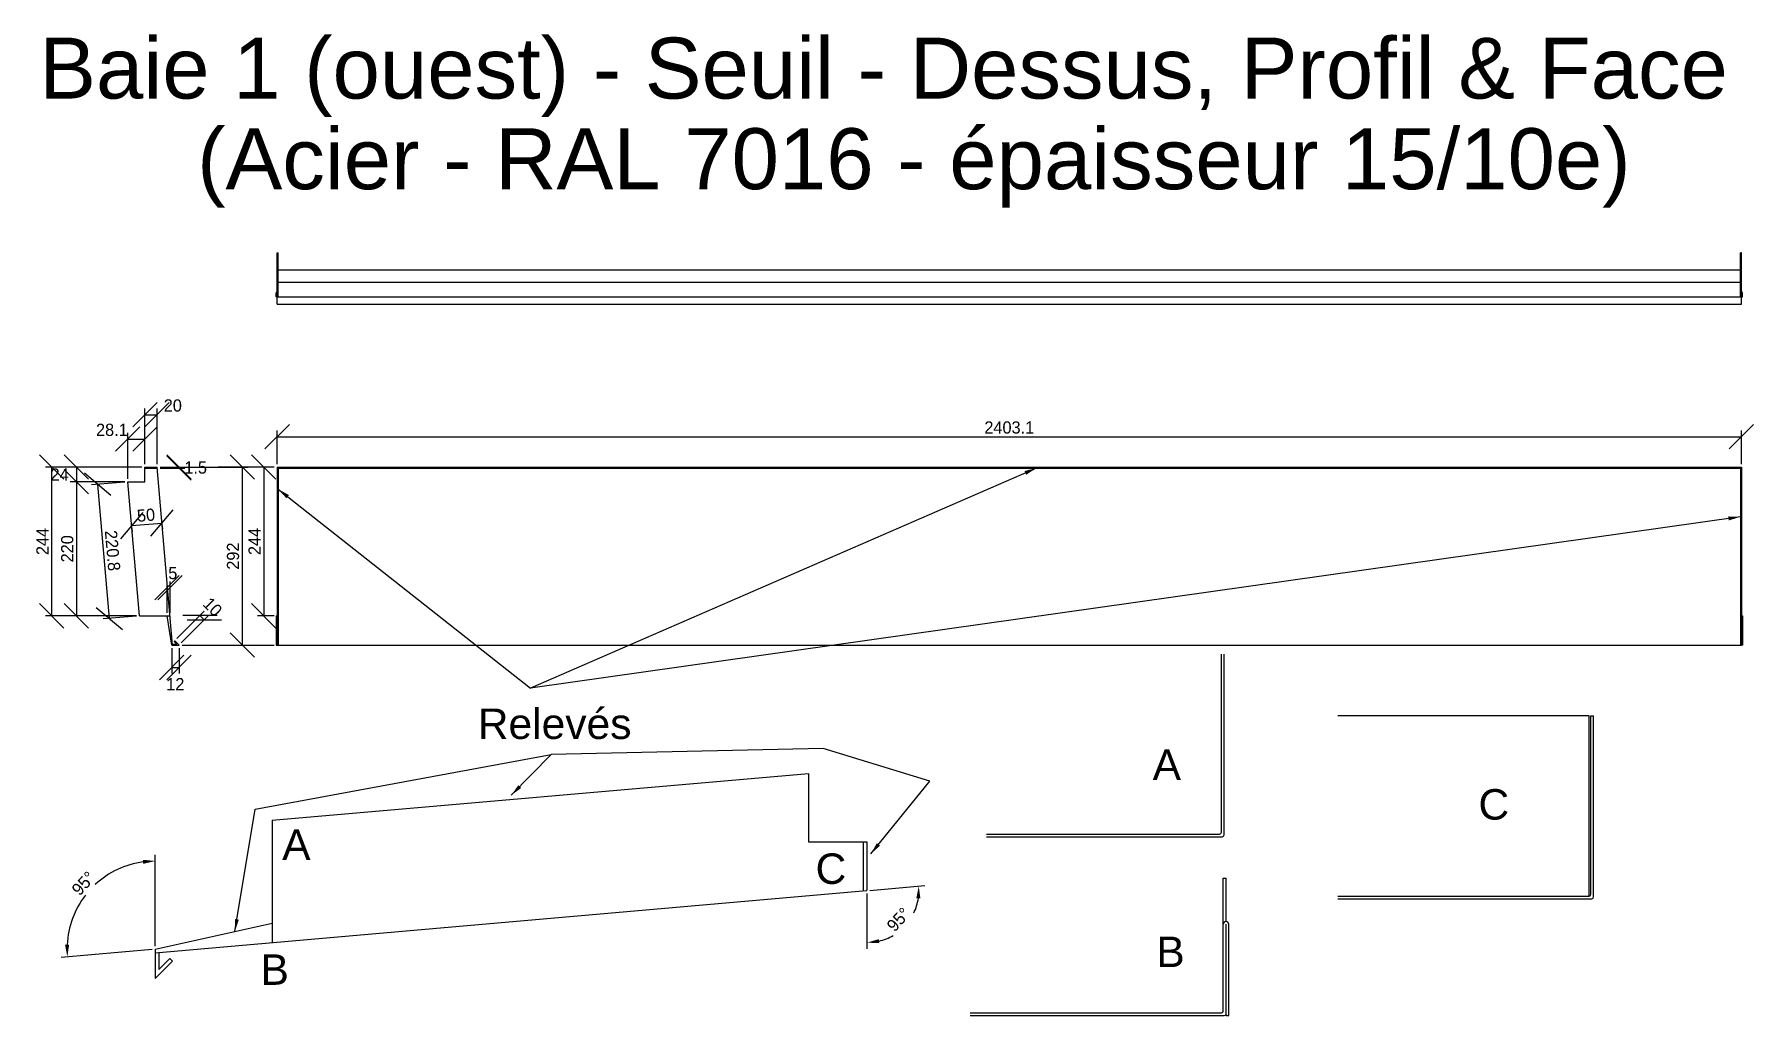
# Model space of a CAD drawing. Header units: millimetres. Extents: x -676 to 20580, y -6551 to 5193.
# Drawn here: x 2833 to 5654, y 2344 to 3954 of the extents above; entities that cross this region are included whole.
import ezdxf

# ---------------------------------------------------------------- set-up
doc = ezdxf.new("R2010")
doc.units = ezdxf.units.MM
doc.layers.get('Defpoints').update_dxf_attribs({"true_color": 0xffffff})
doc.layers.add('0 ... Seuil ... Rectangle', color=5, linetype='Continuous', lineweight=25, true_color=0x0000ff)
doc.layers.add('0 ... Seuil ... Rectangle ... Cotes Angles', color=4, linetype='Continuous', lineweight=25, true_color=0x00ffff)
doc.styles.add('QCADDimTextStyle', font='txt')
doc.styles.add('textstyle29', font='')
doc.styles.add('textstyle30', font='')
doc.styles.add('textstyle31', font='')
doc.styles.add('textstyle32', font='')
doc.styles.add('textstyle33', font='')
doc.styles.add('textstyle34', font='')
doc.styles.add('textstyle35', font='')
doc.styles.add('textstyle36', font='')
doc.styles.add('textstyle37', font='')
doc.styles.get('textstyle29').set_extended_font_data('Liberation Sans')
doc.styles.get('textstyle30').set_extended_font_data('Liberation Sans')
doc.styles.get('textstyle31').set_extended_font_data('Liberation Sans')
doc.styles.get('textstyle32').set_extended_font_data('Liberation Sans')
doc.styles.get('textstyle33').set_extended_font_data('Liberation Sans')
doc.styles.get('textstyle34').set_extended_font_data('Liberation Sans')
doc.styles.get('textstyle35').set_extended_font_data('Liberation Sans')
doc.styles.get('textstyle36').set_extended_font_data('Liberation Sans')
doc.styles.get('textstyle37').set_extended_font_data('Liberation Sans')
doc.dimstyles.new('QCADDimStyle', dxfattribs={"dimtxt": 20, "dimasz": 20, "dimexe": 10, "dimexo": 5, "dimgap": 5, "dimtad": 1, "dimtoh": 1, "dimdec": 4, "dimzin": 0, "dimdsep": 46, "dimtxsty": 'QCADDimTextStyle', "dimcen": 0.09, "dimadec": 0, "dimazin": 0, "dimtfac": 1, "dimtdec": 4, "dimtofl": 0, "dimtmove": 0, "dimatfit": 3, "dimfxl": 1, "dimtolj": 1, "dimtzin": 0, "dimarcsym": 0})

# ---------------------------------------------------------------- blocks, each defined once
blk = doc.blocks.new('*D96')
at = {"layer": '0 ... Seuil ... Rectangle ... Cotes Angles', "color": 0, "lineweight": -2}
for p, q in [((2958.2, 3197.4), (2914.9, 3233.8)), ((2981.1, 3219.5), (2926.6, 3214.7)), ((2936.6, 3215.6), (2955.8, 2995.6)), ((2934.2, 3013.8), (2977.5, 2977.4)), ((3000.4, 2999.5), (2945.9, 2994.7))]:
    blk.add_line(p, q, dxfattribs=at)
at = {"layer": 'Defpoints', "color": 0}
for p in [(2986.1, 3219.9), (2955.8, 2995.6), (3005.4, 2999.9)]:
    blk.add_point(p, dxfattribs=at)
at = {"layer": '0 ... Seuil ... Rectangle ... Cotes Angles', "color": 0, "insert": (2961.1, 3106.9), "char_height": 20, "attachment_point": 5, "rotation": 275, "style": 'QCADDimTextStyle'}
blk.add_mtext('\\A1;220.8', dxfattribs=at)
blk = doc.blocks.new('*D97')
at = {"layer": '0 ... Seuil ... Rectangle ... Cotes Angles', "color": 0, "lineweight": -2}
for p, q in [((2921.8, 3223.9), (2881.8, 3263.9)), ((2881.8, 3239.9), (2921.8, 3199.9)), ((3009.2, 3243.9), (2891.8, 3243.9)), ((2981.1, 3219.9), (2891.8, 3219.9)), ((2901.8, 3243.9), (2901.8, 3219.9))]:
    blk.add_line(p, q, dxfattribs=at)
at = {"layer": 'Defpoints', "color": 0}
for p in [(2901.8, 3219.9), (2986.1, 3219.9), (3014.2, 3243.9)]:
    blk.add_point(p, dxfattribs=at)
at = {"layer": '0 ... Seuil ... Rectangle ... Cotes Angles', "color": 0, "insert": (2874.3, 3231.9), "char_height": 20, "attachment_point": 5, "style": 'QCADDimTextStyle'}
blk.add_mtext('\\A1;24', dxfattribs=at)
blk = doc.blocks.new('*D98')
at = {"layer": '0 ... Seuil ... Rectangle ... Cotes Angles', "color": 0, "lineweight": -2}
for p, q in [((2921.8, 3199.9), (2881.8, 3239.9)), ((2981.1, 3219.9), (2891.8, 3219.9)), ((2901.8, 3219.9), (2901.8, 2999.9)), ((2881.8, 3019.9), (2921.8, 2979.9)), ((3000.4, 2999.9), (2891.8, 2999.9))]:
    blk.add_line(p, q, dxfattribs=at)
at = {"layer": 'Defpoints', "color": 0}
for p in [(2986.1, 3219.9), (2901.8, 2999.9), (3005.4, 2999.9)]:
    blk.add_point(p, dxfattribs=at)
at = {"layer": '0 ... Seuil ... Rectangle ... Cotes Angles', "color": 0, "insert": (2886.8, 3109.9), "char_height": 20, "attachment_point": 5, "rotation": 90, "style": 'QCADDimTextStyle'}
blk.add_mtext('\\A1;220', dxfattribs=at)
blk = doc.blocks.new('*D99')
at = {"layer": '0 ... Seuil ... Rectangle ... Cotes Angles', "color": 0, "lineweight": -2}
for p, q in [((3050, 3263.9), (3090, 3223.9)), ((3090, 3222.4), (3050, 3262.4)), ((3039.2, 3243.9), (3080, 3243.9)), ((3039.3, 3242.4), (3080, 3242.4))]:
    blk.add_line(p, q, dxfattribs=at)
at = {"layer": 'Defpoints', "color": 0}
for p in [(3034.2, 3243.9), (3034.3, 3242.4), (3070, 3242.4)]:
    blk.add_point(p, dxfattribs=at)
at = {"layer": '0 ... Seuil ... Rectangle ... Cotes Angles', "color": 0, "insert": (3097.5, 3243.2), "char_height": 20, "attachment_point": 5, "style": 'QCADDimTextStyle'}
blk.add_mtext('\\A1;1.5', dxfattribs=at)
blk = doc.blocks.new('*D100')
at = {"layer": '0 ... Seuil ... Rectangle ... Cotes Angles', "color": 0, "lineweight": -2}
for p, q in [((3010.6, 3169.5), (2974.2, 3126.2)), ((3024, 3130.6), (3060.4, 3173.9)), ((2992.4, 3147.9), (3042.2, 3152.2)), ((2992.8, 3143.4), (2993.3, 3137.9)), ((3042.6, 3147.8), (3043.1, 3142.3))]:
    blk.add_line(p, q, dxfattribs=at)
at = {"layer": 'Defpoints', "color": 0}
for p in [(2992.4, 3148.4), (3042.2, 3152.8), (3042.2, 3152.2)]:
    blk.add_point(p, dxfattribs=at)
at = {"layer": '0 ... Seuil ... Rectangle ... Cotes Angles', "color": 0, "insert": (3016, 3165), "char_height": 20, "attachment_point": 5, "rotation": 5, "style": 'QCADDimTextStyle'}
blk.add_mtext('\\A1;50', dxfattribs=at)
blk = doc.blocks.new('*D101')
at = {"layer": '0 ... Seuil ... Rectangle ... Cotes Angles', "color": 0, "lineweight": -2}
for p, q in [((3193.9, 3223.9), (3153.9, 3263.9)), ((3039.2, 3243.9), (3183.9, 3243.9)), ((3173.9, 3243.9), (3173.9, 2951.9)), ((3153.9, 2971.9), (3193.9, 2931.9)), ((3075.2, 2951.9), (3183.9, 2951.9))]:
    blk.add_line(p, q, dxfattribs=at)
at = {"layer": 'Defpoints', "color": 0}
for p in [(3034.2, 3243.9), (3070.2, 2951.9), (3173.9, 2951.9)]:
    blk.add_point(p, dxfattribs=at)
at = {"layer": '0 ... Seuil ... Rectangle ... Cotes Angles', "color": 0, "insert": (3158.9, 3097.9), "char_height": 20, "attachment_point": 5, "rotation": 90, "style": 'QCADDimTextStyle'}
blk.add_mtext('\\A1;292', dxfattribs=at)
blk = doc.blocks.new('*D102')
at = {"layer": '0 ... Seuil ... Rectangle ... Cotes Angles', "color": 0, "lineweight": -2}
for p, q in [((3066.7, 2962.5), (3111.6, 3007.4)), ((3073.8, 2955.5), (3118.7, 3000.4)), ((3132.9, 3000.4), (3076.3, 3000.4)), ((3083.4, 2993.3), (3139.9, 2993.3)), ((3104.6, 3000.4), (3111.6, 2993.3))]:
    blk.add_line(p, q, dxfattribs=at)
at = {"layer": 'Defpoints', "color": 0}
for p in [(3111.6, 2993.3), (3063.2, 2959), (3070.2, 2951.9)]:
    blk.add_point(p, dxfattribs=at)
at = {"layer": '0 ... Seuil ... Rectangle ... Cotes Angles', "color": 0, "insert": (3125.2, 3014.5), "char_height": 20, "attachment_point": 5, "rotation": 315, "style": 'QCADDimTextStyle'}
blk.add_mtext('\\A1;10', dxfattribs=at)
blk = doc.blocks.new('*D103')
at = {"layer": '0 ... Seuil ... Rectangle ... Cotes Angles', "color": 0, "lineweight": -2}
for p, q in [((3078.2, 2935.1), (3038.2, 2895.1)), ((3050.2, 2895.1), (3090.2, 2935.1)), ((3058.2, 2946.9), (3058.2, 2905.1)), ((3070.2, 2946.9), (3070.2, 2905.1)), ((3058.2, 2915.1), (3070.2, 2915.1))]:
    blk.add_line(p, q, dxfattribs=at)
at = {"layer": 'Defpoints', "color": 0}
for p in [(3058.2, 2951.9), (3070.2, 2951.9), (3070.2, 2915.1)]:
    blk.add_point(p, dxfattribs=at)
at = {"layer": '0 ... Seuil ... Rectangle ... Cotes Angles', "color": 0, "insert": (3064.1, 2887.8), "char_height": 20, "attachment_point": 5, "style": 'QCADDimTextStyle'}
blk.add_mtext('\\A1;12', dxfattribs=at)
blk = doc.blocks.new('*D104')
at = {"layer": '0 ... Seuil ... Rectangle ... Cotes Angles', "color": 0, "lineweight": -2}
for p, q in [((3229.2, 3223.9), (3189.2, 3263.9)), ((3226.3, 3243.9), (3199.2, 3243.9)), ((3209.2, 3243.9), (3209.2, 2999.9)), ((3189.2, 3019.9), (3229.2, 2979.9)), ((3226.3, 2999.9), (3199.2, 2999.9))]:
    blk.add_line(p, q, dxfattribs=at)
at = {"layer": 'Defpoints', "color": 0}
for p in [(3231.3, 3243.9), (3209.2, 2999.9), (3231.3, 2999.9)]:
    blk.add_point(p, dxfattribs=at)
at = {"layer": '0 ... Seuil ... Rectangle ... Cotes Angles', "color": 0, "insert": (3194.2, 3121.9), "char_height": 20, "attachment_point": 5, "rotation": 90, "style": 'QCADDimTextStyle'}
blk.add_mtext('\\A1;244', dxfattribs=at)
blk = doc.blocks.new('*D105')
at = {"layer": '0 ... Seuil ... Rectangle ... Cotes Angles', "color": 0, "lineweight": -2}
for p, q in [((3251.3, 3313.9), (3211.3, 3273.9)), ((3231.3, 3248.9), (3231.3, 3303.9)), ((5614.4, 3273.9), (5654.4, 3313.9)), ((5634.4, 3248.9), (5634.4, 3303.9)), ((3231.3, 3293.9), (5634.4, 3293.9))]:
    blk.add_line(p, q, dxfattribs=at)
at = {"layer": 'Defpoints', "color": 0}
for p in [(5634.4, 3293.9), (3231.3, 3243.9), (5634.4, 3243.9)]:
    blk.add_point(p, dxfattribs=at)
at = {"layer": '0 ... Seuil ... Rectangle ... Cotes Angles', "color": 0, "insert": (4432.8, 3308.9), "char_height": 20, "attachment_point": 5, "style": 'QCADDimTextStyle'}
blk.add_mtext('\\A1;2403.1', dxfattribs=at)
blk = doc.blocks.new('*D106')
at = {"layer": '0 ... Seuil ... Rectangle ... Cotes Angles', "color": 0, "lineweight": -2}
for p, q in [((2881, 3223.9), (2841, 3263.9)), ((3009.2, 3243.9), (2851, 3243.9)), ((2861, 3243.9), (2861, 2999.9)), ((2841, 3019.9), (2881, 2979.9)), ((3000.4, 2999.9), (2851, 2999.9))]:
    blk.add_line(p, q, dxfattribs=at)
at = {"layer": 'Defpoints', "color": 0}
for p in [(3014.2, 3243.9), (2861, 2999.9), (3005.4, 2999.9)]:
    blk.add_point(p, dxfattribs=at)
at = {"layer": '0 ... Seuil ... Rectangle ... Cotes Angles', "color": 0, "insert": (2846, 3121.9), "char_height": 20, "attachment_point": 5, "rotation": 90, "style": 'QCADDimTextStyle'}
blk.add_mtext('\\A1;244', dxfattribs=at)
blk = doc.blocks.new('*D107')
at = {"layer": '0 ... Seuil ... Rectangle ... Cotes Angles', "color": 0, "lineweight": -2}
for p, q in [((3031.2, 2457.8), (3031.2, 2607.6)), ((3026.2, 2452.4), (2877, 2439.3))]:
    blk.add_line(p, q, dxfattribs=at)
for start, end in [(97.9211, 132.8517), (142.1483, 177.0789)]:
    blk.add_arc((3031.2, 2452.8), 144.8, start, end, dxfattribs=at)
at = {"layer": '0 ... Seuil ... Rectangle ... Cotes Angles', "color": 0}
for points in [[(3011.4, 2592.9), (3011, 2599.5), (3031.2, 2597.6)], [(2883.2, 2460.1), (2889.9, 2460.3), (2886.9, 2440.2)]]:
    blk.add_solid(points, dxfattribs=at)
at = {"layer": 'Defpoints', "color": 0}
for p in [(2955.2, 2576), (3223.2, 2469.6), (3031.2, 2452.8), (3031.2, 2452.8), (3031.2, 2404.8)]:
    blk.add_point(p, dxfattribs=at)
at = {"layer": '0 ... Seuil ... Rectangle ... Cotes Angles', "color": 0, "insert": (2913.4, 2560.8), "char_height": 20, "attachment_point": 5, "rotation": 47.5, "style": 'QCADDimTextStyle'}
blk.add_mtext('\\A1;95%%d', dxfattribs=at)
blk = doc.blocks.new('*D108')
at = {"layer": '0 ... Seuil ... Rectangle ... Cotes Angles', "color": 0, "lineweight": -2}
for p, q in [((4199.2, 2544), (4199.2, 2453.6)), ((4204.1, 2549.4), (4294.1, 2557.3))]:
    blk.add_line(p, q, dxfattribs=at)
for start, end in [(334.5352, 351.5408), (283.4592, 300.4648)]:
    blk.add_arc((4199.2, 2549), 85.3, start, end, dxfattribs=at)
at = {"layer": '0 ... Seuil ... Rectangle ... Cotes Angles', "color": 0}
for points in [[(4286.9, 2536.3), (4280.2, 2536.5), (4284.2, 2556.4)], [(4218.6, 2469.3), (4219.4, 2462.7), (4199.2, 2463.6)]]:
    blk.add_solid(points, dxfattribs=at)
at = {"layer": 'Defpoints', "color": 0}
for p in [(4199.2, 2629), (4198.3, 2548.9), (4199.2, 2549.9), (4244, 2476.4), (3037.2, 2447.3)]:
    blk.add_point(p, dxfattribs=at)
at = {"layer": '0 ... Seuil ... Rectangle ... Cotes Angles', "color": 0, "insert": (4251, 2501.5), "char_height": 20, "attachment_point": 5, "rotation": 47.5, "style": 'QCADDimTextStyle'}
blk.add_mtext('\\A1;95%%d', dxfattribs=at)
blk = doc.blocks.new('*D109')
at = {"layer": '0 ... Seuil ... Rectangle ... Cotes Angles', "color": 0, "lineweight": -2}
for p, q in [((3030.5, 3026.1), (3070.5, 3066.1)), ((3075.6, 3066.1), (3035.6, 3026.1)), ((3050.5, 3004.9), (3050.5, 3056.1)), ((3055.6, 3004.9), (3055.6, 3056.1))]:
    blk.add_line(p, q, dxfattribs=at)
at = {"layer": 'Defpoints', "color": 0}
for p in [(3055.6, 3046.1), (3050.5, 2999.9), (3055.6, 2999.9)]:
    blk.add_point(p, dxfattribs=at)
at = {"layer": '0 ... Seuil ... Rectangle ... Cotes Angles', "color": 0, "insert": (3060, 3070), "char_height": 20, "attachment_point": 5, "style": 'QCADDimTextStyle'}
blk.add_mtext('\\A1;5', dxfattribs=at)
blk = doc.blocks.new('*D110')
at = {"layer": '0 ... Seuil ... Rectangle ... Cotes Angles', "color": 0, "lineweight": -2}
for p, q in [((3034.2, 3350), (2994.2, 3310)), ((3014.2, 3310), (3054.2, 3350)), ((3014.2, 3248.9), (3014.2, 3340)), ((3014.2, 3330), (3034.2, 3330)), ((3034.2, 3248.9), (3034.2, 3340))]:
    blk.add_line(p, q, dxfattribs=at)
at = {"layer": 'Defpoints', "color": 0}
for p in [(3034.2, 3330), (3014.2, 3243.9), (3034.2, 3243.9)]:
    blk.add_point(p, dxfattribs=at)
at = {"layer": '0 ... Seuil ... Rectangle ... Cotes Angles', "color": 0, "insert": (3060, 3345), "char_height": 20, "attachment_point": 5, "style": 'QCADDimTextStyle'}
blk.add_mtext('\\A1;20', dxfattribs=at)
blk = doc.blocks.new('*D111')
at = {"layer": '0 ... Seuil ... Rectangle ... Cotes Angles', "color": 0, "lineweight": -2}
for p, q in [((3006.1, 3310), (2966.1, 3270)), ((2994.2, 3270), (3034.2, 3310)), ((2986.1, 3224.9), (2986.1, 3300)), ((2986.1, 3290), (3014.2, 3290)), ((3014.2, 3248.9), (3014.2, 3300))]:
    blk.add_line(p, q, dxfattribs=at)
at = {"layer": 'Defpoints', "color": 0}
for p in [(3014.2, 3290), (2986.1, 3219.9), (3014.2, 3243.9)]:
    blk.add_point(p, dxfattribs=at)
at = {"layer": '0 ... Seuil ... Rectangle ... Cotes Angles', "color": 0, "insert": (2960, 3305), "char_height": 20, "attachment_point": 5, "style": 'QCADDimTextStyle'}
blk.add_mtext('\\A1;28.1', dxfattribs=at)

msp = doc.modelspace()

# ---------------------------------------------------------------- linework, layer by layer
at = {"layer": '0 ... Seuil ... Rectangle'}
for p, q in [((3231.29, 3524.41), (3231.29, 3595.54)), ((3231.29, 3595.54), (3232.79, 3595.54)), ((3232.79, 3523.41), (3232.79, 3595.54)), ((5632.89, 3523.41), (5632.89, 3595.54)), ((5634.39, 3595.54), (5632.89, 3595.54)), ((5634.39, 3524.41), (5634.39, 3595.54)), ((3232.79, 3567.45), (5632.89, 3567.45)), ((3229.79, 3523.41), (3229.79, 3530.12)), ((3230.79, 3531.12), (3231.29, 3531.12)), ((3231.29, 3531.12), (3231.79, 3531.12)), ((3232.79, 3547.45), (5632.89, 3547.45)), ((3232.79, 3523.41), (3232.79, 3530.12)), ((5632.89, 3523.41), (5632.89, 3530.12)), ((5633.89, 3531.12), (5634.39, 3531.12)), ((5634.89, 3531.12), (5634.39, 3531.12)), ((5635.89, 3523.41), (5635.89, 3530.12)), ((3231.29, 3523.41), (3229.79, 3523.41)), ((3231.29, 3511.41), (3231.29, 3524.41)), ((3231.29, 3511.41), (5634.39, 3511.41)), ((3232.29, 3523.41), (5633.39, 3523.41)), ((5634.39, 3511.41), (5634.39, 3524.41)), ((5634.39, 3523.41), (5635.89, 3523.41)), ((3005.36, 2999.92), (2986.12, 3219.92)), ((2986.12, 3219.92), (3014.21, 3219.92)), ((3014.21, 3243.92), (3034.21, 3243.92)), ((3014.21, 3219.92), (3014.21, 3243.92)), ((3014.21, 3242.42), (3034.34, 3242.42)), ((3059.76, 2951.92), (3034.21, 3243.92)), ((3231.29, 3243.92), (5634.39, 3243.92)), ((3231.29, 3243.92), (3231.29, 2951.92)), ((3231.29, 3242.42), (5634.39, 3242.42)), ((3232.79, 3242.42), (3232.79, 2951.92)), ((5632.89, 3242.42), (5632.89, 2951.92)), ((5634.39, 3243.92), (5634.39, 2951.92)), ((3040.87, 3150.6), (3040.74, 3152.1)), ((3005.36, 2999.92), (3055.56, 2999.92)), ((3058.25, 2951.92), (3050.54, 2999.92)), ((3229.79, 2999.92), (3232.79, 2999.92)), ((3229.79, 2999.92), (3229.79, 2951.92)), ((5632.89, 2999.92), (5635.89, 2999.92)), ((5635.89, 2999.92), (5635.89, 2951.92)), ((3058.25, 2951.92), (3070.25, 2951.92)), ((3059.62, 2953.42), (3066.63, 2953.42)), ((3062.12, 2957.93), (3063.18, 2958.99)), ((3062.12, 2957.93), (3066.63, 2953.42)), ((3063.18, 2958.99), (3070.25, 2951.92)), ((3229.79, 2951.92), (3231.29, 2951.92)), ((3231.29, 2951.92), (5634.39, 2951.92)), ((4780.89, 2644.74), (4780.89, 2937.24)), ((4785.39, 2640.24), (4785.39, 2937.24)), ((5635.89, 2951.92), (5634.39, 2951.92)), ((5384.37, 2835.58), (4971.87, 2835.58)), ((5384.37, 2540.08), (5384.37, 2835.58)), ((5387.37, 2543.08), (5387.37, 2835.58)), ((5387.37, 2835.58), (5391.87, 2835.58)), ((5391.87, 2538.58), (5391.87, 2835.58)), ((3223.17, 2664.36), (4103.17, 2741.35)), ((4103.17, 2741.35), (4103.17, 2628.98)), ((3223.17, 2664.36), (3223.17, 2463.59)), ((4103.17, 2628.98), (4199.17, 2628.98)), ((4193.17, 2628.98), (4193.17, 2548.46)), ((4199.17, 2628.98), (4199.17, 2549.9)), ((4395.39, 2641.74), (4777.89, 2641.74)), ((4395.39, 2637.24), (4782.39, 2637.24)), ((4784.05, 2493.85), (4784.05, 2569.27)), ((4784.05, 2569.27), (4788.55, 2569.27)), ((4788.55, 2498.35), (4788.55, 2569.27)), ((3031.17, 2446.8), (4198.25, 2548.9)), ((4971.87, 2540.08), (5384.37, 2540.08)), ((4971.87, 2535.58), (5388.87, 2535.58)), ((3031.17, 2452.82), (3223.17, 2495.72)), ((4784.05, 2351.35), (4784.05, 2493.85)), ((4788.55, 2343.85), (4788.55, 2493.85)), ((4793.05, 2343.85), (4793.05, 2493.85)), ((3031.17, 2452.82), (3031.17, 2404.82)), ((3059.45, 2433.1), (3031.17, 2404.82)), ((3037.17, 2447.32), (3037.17, 2419.3)), ((3055.21, 2437.35), (3037.17, 2419.3)), ((3055.21, 2437.35), (3059.45, 2433.1)), ((4368.55, 2348.35), (4781.05, 2348.35)), ((4368.55, 2343.85), (4785.55, 2343.85)), ((4788.55, 2343.85), (4793.05, 2343.85))]:
    msp.add_line(p, q, dxfattribs=at)
for centre, radius, start, end in [((3230.79, 3530.12), 1, 90, 180), ((3231.79, 3530.12), 1, 0, 90), ((5633.89, 3530.12), 1, 90, 180), ((5634.89, 3530.12), 1, 0, 90), ((3232.29, 3524.41), 1, 180, 270), ((5633.39, 3524.41), 1, 270, 0), ((4777.89, 2644.74), 3, 270, 0), ((4782.39, 2640.24), 3, 270, 0), ((4198.17, 2549.9), 1, 275, 0), ((5384.37, 2543.08), 3, 270, 0), ((5388.87, 2538.58), 3, 270, 0), ((4788.55, 2493.85), 4.5, 0, 180), ((4781.05, 2351.35), 3, 270, 0), ((4785.55, 2346.85), 3, 270, 0)]:
    msp.add_arc(centre, radius, start, end, dxfattribs=at)
at = {"layer": '0 ... Seuil ... Rectangle ... Cotes Angles'}
for p, q in [((3226.29, 3243.92), (3134.72, 3243.92)), ((3134.72, 2951.92), (3226.29, 2951.92))]:
    msp.add_line(p, q, dxfattribs=at)

# ---------------------------------------------------------------- texts
at = {"layer": '0 ... Seuil ... Rectangle ... Cotes Angles', "attachment_point": 1}
for s, insert, char_height, style in [('Baie 1 (ouest) - Seuil - Dessus, Profil & Face\\P', (2840.78, 3948.72), 100, 'textstyle37'), ('(Acier - RAL 7016 - épaisseur 15/10e)', (3100, 3800), 100, 'textstyle29'), ('Relevés', (3560.49, 2847.8), 50, 'textstyle30'), ('A', (4668.09, 2780.54), 50, 'textstyle36'), ('C', (5202.79, 2715.48), 50, 'textstyle35'), ('A', (3239.51, 2649.33), 50, 'textstyle31'), ('C', (4114.88, 2610), 50, 'textstyle34'), ('B', (4674.19, 2473.54), 50, 'textstyle33'), ('B', (3203.94, 2444.33), 50, 'textstyle32')]:
    msp.add_mtext(s, dxfattribs=dict(at, insert=insert, char_height=char_height, style=style))

# ---------------------------------------------------------------- dimensions: what is measured, and where the dimension line sits
at = {"layer": '0 ... Seuil ... Rectangle ... Cotes Angles'}
for base, p1, p2, angle, picture, middle, dimtype in [((3034.21, 3330), (3014.21, 3243.92), (3034.21, 3243.92), 0, '*D110', (3060, 3345), 161), ((5634.39, 3293.94), (3231.29, 3243.92), (5634.39, 3243.92), 0, '*D105', (4432.84, 3308.94), 161), ((2860.95, 2999.92), (3014.21, 3243.92), (3005.36, 2999.92), 90, '*D106', (2845.95, 3121.92), 160), ((3173.88, 2951.92), (3034.21, 3243.92), (3070.25, 2951.92), 90, '*D101', (3158.88, 3097.92), 160), ((3209.18, 2999.92), (3231.29, 3243.92), (3231.29, 2999.92), 270, '*D104', (3194.18, 3121.92), 161), ((2901.84, 2999.92), (2986.12, 3219.92), (3005.36, 2999.92), 90, '*D98', (2886.84, 3109.92), 160), ((2955.82, 2995.58), (2986.12, 3219.92), (3005.36, 2999.92), 275, '*D96', (2961.14, 3106.89), 161), ((3042.23, 3152.23), (2992.37, 3148.41), (3042.18, 3152.76), 5, '*D100', (3016.02, 3164.99), 161), ((3055.56, 3046.1), (3050.54, 2999.92), (3055.56, 2999.92), 0, '*D109', (3060, 3070), 161), ((3111.64, 2993.31), (3063.18, 2958.99), (3070.25, 2951.92), 315, '*D102', (3125.21, 3014.54), 161), ((3070.25, 2915.05), (3058.25, 2951.92), (3070.25, 2951.92), 0, '*D103', (3064.13, 2887.8), 161)]:
    dim = msp.add_linear_dim(base=base, p1=p1, p2=p2, angle=angle, dimstyle='QCADDimStyle', override={"dimtxt": 20, "dimasz": 20, "dimexe": 10, "dimexo": 5, "dimgap": 5, "dimdec": 1, "dimzin": 8, "dimtsz": 20, "dimclrd": 0, "dimclre": 0, "dimclrt": 0, "dimadec": 1, "dimazin": 2, "dimtmove": 2}, dxfattribs=at)
    dim.commit()
    dim.dimension.update_dxf_attribs({"geometry": picture, "text_midpoint": middle, "dimtype": dimtype})
dim = msp.add_linear_dim(base=(3014.21, 3290), p1=(2986.12, 3219.92), p2=(3014.21, 3243.92), dimstyle='QCADDimStyle', override={"dimtxt": 20, "dimasz": 20, "dimexe": 10, "dimexo": 5, "dimgap": 5, "dimdec": 1, "dimzin": 8, "dimtsz": 20, "dimclrd": 0, "dimclre": 0, "dimclrt": 0, "dimadec": 1, "dimazin": 2, "dimtmove": 2}, dxfattribs=at)
dim.commit()
dim.dimension.update_dxf_attribs({"geometry": '*D111', "text_midpoint": (2960, 3305), "dimtype": 160})
for base, p1, p2, picture, middle in [((2901.84, 3219.92), (3014.21, 3243.92), (2986.12, 3219.92), '*D97', (2874.34, 3231.92)), ((3070, 3242.42), (3034.21, 3243.92), (3034.34, 3242.42), '*D99', (3097.5, 3243.17))]:
    dim = msp.add_linear_dim(base=base, p1=p1, p2=p2, angle=90, dimstyle='QCADDimStyle', override={"dimtxt": 20, "dimasz": 20, "dimexe": 10, "dimexo": 5, "dimgap": 5, "dimdec": 1, "dimzin": 8, "dimtsz": 20, "dimclrd": 0, "dimclre": 0, "dimclrt": 0, "dimadec": 1, "dimazin": 2, "dimtmove": 2}, dxfattribs=at)
    dim.commit()
    dim.dimension.update_dxf_attribs({"geometry": picture, "text_midpoint": middle})
for base, line1, line2, picture, middle in [((4243.97, 2476.35), ((3037.17, 2447.32), (4198.25, 2548.9)), ((4199.17, 2549.9), (4199.17, 2628.98)), '*D108', (4251.02, 2501.47)), ((2955.16, 2576.04), ((3223.17, 2469.62), (3031.17, 2452.82)), ((3031.17, 2452.82), (3031.17, 2404.82)), '*D107', (2913.36, 2560.77))]:
    dim = msp.add_angular_dim_2l(base=base, line1=line1, line2=line2, dimstyle='QCADDimStyle', override={"dimtxt": 20, "dimasz": 20, "dimexe": 10, "dimexo": 5, "dimgap": 5, "dimdec": 1, "dimzin": 8, "dimtsz": 20, "dimclrd": 0, "dimclre": 0, "dimclrt": 0, "dimadec": 1, "dimazin": 2, "dimtmove": 2}, dxfattribs=at)
    dim.commit()
    dim.dimension.update_dxf_attribs({"geometry": picture, "text_midpoint": middle, "dimtype": 162})

# ---------------------------------------------------------------- leaders
for points in [[(4477.52, 3242.42), (3647.1, 2881.05)], [(3232.79, 3207.82), (3647.1, 2881.05)], [(5632.89, 3162.5), (3647.1, 2881.05)], [(3161.86, 2482.02), (3195.05, 2682.4), (3681.16, 2772.33)], [(3615.5, 2705.48), (3681.16, 2772.33)], [(4205.49, 2609.21), (4302.45, 2728.36), (4127.12, 2782.26), (3681.16, 2772.33)]]:
    msp.add_leader(points, dimstyle='QCADDimStyle', dxfattribs=at)

doc.saveas('drawing.dxf')
